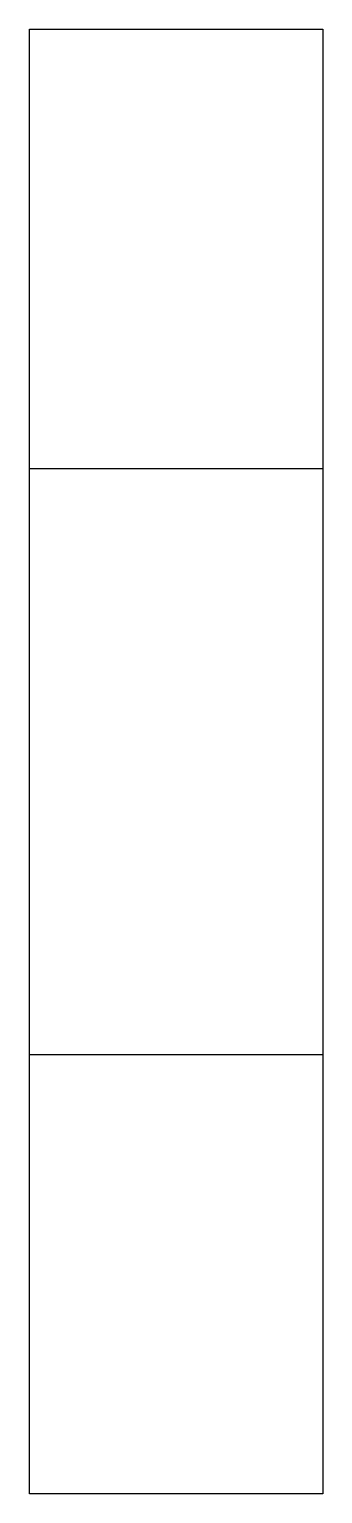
# Model space of a CAD drawing. Header units: metres. Extents: x 0 to 20, y 0 to 100.
import ezdxf

# ---------------------------------------------------------------- set-up
doc = ezdxf.new("R2010")
doc.units = ezdxf.units.M

msp = doc.modelspace()

# ---------------------------------------------------------------- linework, layer by layer
at = {"color": 7}
for p, q in [((0, 0), (0, 100)), ((0, 100), (20, 100)), ((20, 100), (20, 0)), ((20, 0), (0, 0))]:
    msp.add_line(p, q, dxfattribs=at)
at = {"color": 5}
for p, q in [((0, 70), (20, 70)), ((0, 30), (20, 30))]:
    msp.add_line(p, q, dxfattribs=at)

doc.saveas('drawing.dxf')
